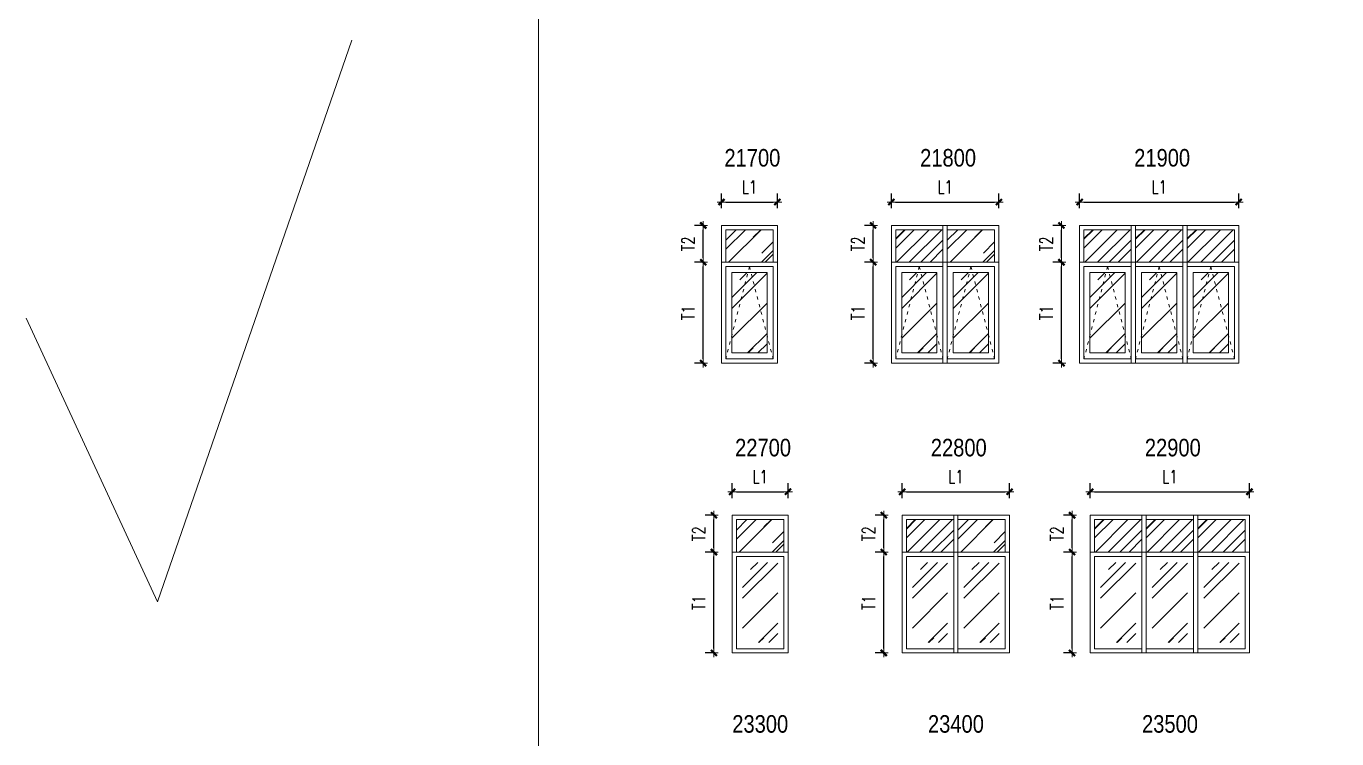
# Model space of a CAD drawing. Header units: centimetres. Extents: x 241563 to 294181, y -34797 to 61752.
# Drawn here: x 241776 to 257013, y 29897 to 38182 of the extents above; entities that cross this region are included whole.
import ezdxf

# ---------------------------------------------------------------- set-up
doc = ezdxf.new("R2010")
doc.units = ezdxf.units.CM
doc.header["$MEASUREMENT"] = 0
doc.linetypes.add('ACAD_ISO03W100', pattern=[30, 12, -18])
doc.layers.add('0.00', color=130, linetype='Continuous', lineweight=0)
doc.styles.add('ISO', font='ARIALN.TTF')
doc.styles.add('TEXT', font='simplex.shx', dxfattribs={"width": 0.75})
doc.dimstyles.new('D100B', dxfattribs={"dimscale": 100, "dimtxt": 1.5, "dimasz": 0.5, "dimexe": 1, "dimexo": 2, "dimgap": 1, "dimtad": 1, "dimdec": 0, "dimzin": 0, "dimdsep": 46, "dimtxsty": 'TEXT', "dimblk1": 'tick', "dimblk2": 'tick', "dimsah": 1, "dimcen": 0, "dimclre": 15, "dimadec": 0, "dimazin": 0, "dimtfac": 1, "dimtdec": 0, "dimtix": 1, "dimtmove": 2, "dimatfit": 3, "dimldrblk": 'tick', "dimfxl": 1, "dimtolj": 1, "dimtzin": 0, "dimarcsym": 0})

# ---------------------------------------------------------------- blocks, each defined once
blk = doc.blocks.new('tick')
for p, q in [((-1, 0), (1, 0)), ((0, 1), (0, -1))]:
    blk.add_line(p, q)
at = {"const_width": 0.5}
blk.add_lwpolyline([(-0.71, -0.71), (0.71, 0.71)], dxfattribs=at)
blk = doc.blocks.new('*D649')
at = {"layer": '0.00', "color": 15, "linetype": 'Continuous', "lineweight": -2, "ltscale": 2, "transparency": 16777216}
for p, q in [((249859, 36066), (249859, 36238)), ((250509, 36066), (250509, 36238))]:
    blk.add_line(p, q, dxfattribs=at)
at = {"layer": '0.00', "color": 0, "linetype": 'Continuous', "lineweight": -2, "ltscale": 2, "transparency": 16777216}
blk.add_line((249909, 36138), (250459, 36138), dxfattribs=at)
at = {"layer": 'Defpoints', "color": 0, "linetype": 'Continuous', "ltscale": 2, "transparency": 16777216}
for p in [(250509, 36138), (249859, 35866), (250509, 35866)]:
    blk.add_point(p, dxfattribs=at)
at = {"layer": '0.00', "color": 0, "linetype": 'Continuous', "lineweight": -2, "ltscale": 2, "transparency": 16777216, "xscale": 50, "yscale": 50, "zscale": 50, "rotation": 180}
blk.add_blockref('tick', (249859, 36138), dxfattribs=at)
at = {"layer": '0.00', "color": 0, "linetype": 'Continuous', "lineweight": -2, "ltscale": 2, "transparency": 16777216, "xscale": 50, "yscale": 50, "zscale": 50}
blk.add_blockref('tick', (250509, 36138), dxfattribs=at)
at = {"layer": '0.00', "color": 0, "linetype": 'Continuous', "ltscale": 2, "transparency": 16777216, "insert": (250184, 36313), "char_height": 150, "attachment_point": 5, "style": 'TEXT'}
blk.add_mtext('\\A1;L1', dxfattribs=at)
blk = doc.blocks.new('*D650')
at = {"layer": '0.00', "color": 15, "linetype": 'Continuous', "lineweight": -2, "ltscale": 2, "transparency": 16777216}
for p, q in [((251834, 36066), (251834, 36238)), ((253084, 36066), (253084, 36238))]:
    blk.add_line(p, q, dxfattribs=at)
at = {"layer": '0.00', "color": 0, "linetype": 'Continuous', "lineweight": -2, "ltscale": 2, "transparency": 16777216}
blk.add_line((251884, 36138), (253034, 36138), dxfattribs=at)
at = {"layer": 'Defpoints', "color": 0, "linetype": 'Continuous', "ltscale": 2, "transparency": 16777216}
for p in [(253084, 36138), (251834, 35866), (253084, 35866)]:
    blk.add_point(p, dxfattribs=at)
at = {"layer": '0.00', "color": 0, "linetype": 'Continuous', "lineweight": -2, "ltscale": 2, "transparency": 16777216, "xscale": 50, "yscale": 50, "zscale": 50, "rotation": 180}
blk.add_blockref('tick', (251834, 36138), dxfattribs=at)
at = {"layer": '0.00', "color": 0, "linetype": 'Continuous', "lineweight": -2, "ltscale": 2, "transparency": 16777216, "xscale": 50, "yscale": 50, "zscale": 50}
blk.add_blockref('tick', (253084, 36138), dxfattribs=at)
at = {"layer": '0.00', "color": 0, "linetype": 'Continuous', "ltscale": 2, "transparency": 16777216, "insert": (252459, 36313), "char_height": 150, "attachment_point": 5, "style": 'TEXT'}
blk.add_mtext('\\A1;L1', dxfattribs=at)
blk = doc.blocks.new('*D651')
at = {"layer": '0.00', "color": 15, "linetype": 'Continuous', "lineweight": -2, "ltscale": 2, "transparency": 16777216}
for p, q in [((254023, 36066), (254023, 36238)), ((255873, 36066), (255873, 36238))]:
    blk.add_line(p, q, dxfattribs=at)
at = {"layer": '0.00', "color": 0, "linetype": 'Continuous', "lineweight": -2, "ltscale": 2, "transparency": 16777216}
blk.add_line((254073, 36138), (255823, 36138), dxfattribs=at)
at = {"layer": 'Defpoints', "color": 0, "linetype": 'Continuous', "ltscale": 2, "transparency": 16777216}
for p in [(255873, 36138), (254023, 35866), (255873, 35866)]:
    blk.add_point(p, dxfattribs=at)
at = {"layer": '0.00', "color": 0, "linetype": 'Continuous', "lineweight": -2, "ltscale": 2, "transparency": 16777216, "xscale": 50, "yscale": 50, "zscale": 50, "rotation": 180}
blk.add_blockref('tick', (254023, 36138), dxfattribs=at)
at = {"layer": '0.00', "color": 0, "linetype": 'Continuous', "lineweight": -2, "ltscale": 2, "transparency": 16777216, "xscale": 50, "yscale": 50, "zscale": 50}
blk.add_blockref('tick', (255873, 36138), dxfattribs=at)
at = {"layer": '0.00', "color": 0, "linetype": 'Continuous', "ltscale": 2, "transparency": 16777216, "insert": (254948, 36313), "char_height": 150, "attachment_point": 5, "style": 'TEXT'}
blk.add_mtext('\\A1;L1', dxfattribs=at)
blk = doc.blocks.new('*D659')
at = {"layer": '0.00', "color": 15, "linetype": 'Continuous', "lineweight": -2, "ltscale": 2, "transparency": 16777216}
for p, q in [((249983, 32696), (249983, 32869)), ((250633, 32696), (250633, 32869))]:
    blk.add_line(p, q, dxfattribs=at)
at = {"layer": '0.00', "color": 0, "linetype": 'Continuous', "lineweight": -2, "ltscale": 2, "transparency": 16777216}
blk.add_line((250033, 32769), (250583, 32769), dxfattribs=at)
at = {"layer": 'Defpoints', "color": 0, "linetype": 'Continuous', "ltscale": 2, "transparency": 16777216}
for p in [(250633, 32769), (249983, 32496), (250633, 32496)]:
    blk.add_point(p, dxfattribs=at)
at = {"layer": '0.00', "color": 0, "linetype": 'Continuous', "lineweight": -2, "ltscale": 2, "transparency": 16777216, "xscale": 50, "yscale": 50, "zscale": 50, "rotation": 180}
blk.add_blockref('tick', (249983, 32769), dxfattribs=at)
at = {"layer": '0.00', "color": 0, "linetype": 'Continuous', "lineweight": -2, "ltscale": 2, "transparency": 16777216, "xscale": 50, "yscale": 50, "zscale": 50}
blk.add_blockref('tick', (250633, 32769), dxfattribs=at)
at = {"layer": '0.00', "color": 0, "linetype": 'Continuous', "ltscale": 2, "transparency": 16777216, "insert": (250308, 32944), "char_height": 150, "attachment_point": 5, "style": 'TEXT'}
blk.add_mtext('\\A1;L1', dxfattribs=at)
blk = doc.blocks.new('*D660')
at = {"layer": '0.00', "color": 15, "linetype": 'Continuous', "lineweight": -2, "ltscale": 2, "transparency": 16777216}
for p, q in [((251959, 32696), (251959, 32869)), ((253209, 32696), (253209, 32869))]:
    blk.add_line(p, q, dxfattribs=at)
at = {"layer": '0.00', "color": 0, "linetype": 'Continuous', "lineweight": -2, "ltscale": 2, "transparency": 16777216}
blk.add_line((252009, 32769), (253159, 32769), dxfattribs=at)
at = {"layer": 'Defpoints', "color": 0, "linetype": 'Continuous', "ltscale": 2, "transparency": 16777216}
for p in [(253209, 32769), (251959, 32496), (253209, 32496)]:
    blk.add_point(p, dxfattribs=at)
at = {"layer": '0.00', "color": 0, "linetype": 'Continuous', "lineweight": -2, "ltscale": 2, "transparency": 16777216, "xscale": 50, "yscale": 50, "zscale": 50, "rotation": 180}
blk.add_blockref('tick', (251959, 32769), dxfattribs=at)
at = {"layer": '0.00', "color": 0, "linetype": 'Continuous', "lineweight": -2, "ltscale": 2, "transparency": 16777216, "xscale": 50, "yscale": 50, "zscale": 50}
blk.add_blockref('tick', (253209, 32769), dxfattribs=at)
at = {"layer": '0.00', "color": 0, "linetype": 'Continuous', "ltscale": 2, "transparency": 16777216, "insert": (252584, 32944), "char_height": 150, "attachment_point": 5, "style": 'TEXT'}
blk.add_mtext('\\A1;L1', dxfattribs=at)
blk = doc.blocks.new('*D661')
at = {"layer": '0.00', "color": 15, "linetype": 'Continuous', "lineweight": -2, "ltscale": 2, "transparency": 16777216}
for p, q in [((254147, 32696), (254147, 32869)), ((255997, 32696), (255997, 32869))]:
    blk.add_line(p, q, dxfattribs=at)
at = {"layer": '0.00', "color": 0, "linetype": 'Continuous', "lineweight": -2, "ltscale": 2, "transparency": 16777216}
blk.add_line((254197, 32769), (255947, 32769), dxfattribs=at)
at = {"layer": 'Defpoints', "color": 0, "linetype": 'Continuous', "ltscale": 2, "transparency": 16777216}
for p in [(255997, 32769), (254147, 32496), (255997, 32496)]:
    blk.add_point(p, dxfattribs=at)
at = {"layer": '0.00', "color": 0, "linetype": 'Continuous', "lineweight": -2, "ltscale": 2, "transparency": 16777216, "xscale": 50, "yscale": 50, "zscale": 50, "rotation": 180}
blk.add_blockref('tick', (254147, 32769), dxfattribs=at)
at = {"layer": '0.00', "color": 0, "linetype": 'Continuous', "lineweight": -2, "ltscale": 2, "transparency": 16777216, "xscale": 50, "yscale": 50, "zscale": 50}
blk.add_blockref('tick', (255997, 32769), dxfattribs=at)
at = {"layer": '0.00', "color": 0, "linetype": 'Continuous', "ltscale": 2, "transparency": 16777216, "insert": (255072, 32944), "char_height": 150, "attachment_point": 5, "style": 'TEXT'}
blk.add_mtext('\\A1;L1', dxfattribs=at)
blk = doc.blocks.new('*D709')
at = {"layer": '0.00', "color": 15, "linetype": 'Continuous', "lineweight": -2, "ltscale": 2, "transparency": 16777216}
for p, q in [((249659, 35866), (249547, 35866)), ((249659, 35438), (249547, 35438))]:
    blk.add_line(p, q, dxfattribs=at)
at = {"layer": '0.00', "color": 0, "linetype": 'Continuous', "lineweight": -2, "ltscale": 2, "transparency": 16777216}
blk.add_line((249647, 35488), (249647, 35816), dxfattribs=at)
at = {"layer": 'Defpoints', "color": 0, "linetype": 'Continuous', "ltscale": 2, "transparency": 16777216}
for p in [(249647, 35866), (249859, 35866), (249859, 35438)]:
    blk.add_point(p, dxfattribs=at)
at = {"layer": '0.00', "color": 0, "linetype": 'Continuous', "lineweight": -2, "ltscale": 2, "transparency": 16777216, "xscale": 50, "yscale": 50, "zscale": 50}
for p, rotation in [((249647, 35866), 90), ((249647, 35438), 270)]:
    blk.add_blockref('tick', p, dxfattribs=dict(at, rotation=rotation))
at = {"layer": '0.00', "color": 0, "linetype": 'Continuous', "ltscale": 2, "transparency": 16777216, "insert": (249472, 35652), "char_height": 150, "attachment_point": 5, "rotation": 90, "style": 'TEXT'}
blk.add_mtext('\\A1;T2', dxfattribs=at)
blk = doc.blocks.new('*D710')
at = {"layer": '0.00', "color": 15, "linetype": 'Continuous', "lineweight": -2, "ltscale": 2, "transparency": 16777216}
for p, q in [((249659, 35438), (249547, 35438)), ((249659, 34264), (249547, 34264))]:
    blk.add_line(p, q, dxfattribs=at)
at = {"layer": '0.00', "color": 0, "linetype": 'Continuous', "lineweight": -2, "ltscale": 2, "transparency": 16777216}
blk.add_line((249647, 34314), (249647, 35388), dxfattribs=at)
at = {"layer": 'Defpoints', "color": 0, "linetype": 'Continuous', "ltscale": 2, "transparency": 16777216}
for p in [(249647, 35438), (249859, 35438), (249859, 34264)]:
    blk.add_point(p, dxfattribs=at)
at = {"layer": '0.00', "color": 0, "linetype": 'Continuous', "lineweight": -2, "ltscale": 2, "transparency": 16777216, "xscale": 50, "yscale": 50, "zscale": 50}
for p, rotation in [((249647, 35438), 90), ((249647, 34264), 270)]:
    blk.add_blockref('tick', p, dxfattribs=dict(at, rotation=rotation))
at = {"layer": '0.00', "color": 0, "linetype": 'Continuous', "ltscale": 2, "transparency": 16777216, "insert": (249472, 34851), "char_height": 150, "attachment_point": 5, "rotation": 90, "style": 'TEXT'}
blk.add_mtext('\\A1;T1', dxfattribs=at)
blk = doc.blocks.new('*D711')
at = {"layer": '0.00', "color": 15, "linetype": 'Continuous', "lineweight": -2, "ltscale": 2, "transparency": 16777216}
for p, q in [((251634, 35866), (251522, 35866)), ((251634, 35438), (251522, 35438))]:
    blk.add_line(p, q, dxfattribs=at)
at = {"layer": '0.00', "color": 0, "linetype": 'Continuous', "lineweight": -2, "ltscale": 2, "transparency": 16777216}
blk.add_line((251622, 35488), (251622, 35816), dxfattribs=at)
at = {"layer": 'Defpoints', "color": 0, "linetype": 'Continuous', "ltscale": 2, "transparency": 16777216}
for p in [(251622, 35866), (251834, 35866), (251834, 35438)]:
    blk.add_point(p, dxfattribs=at)
at = {"layer": '0.00', "color": 0, "linetype": 'Continuous', "lineweight": -2, "ltscale": 2, "transparency": 16777216, "xscale": 50, "yscale": 50, "zscale": 50}
for p, rotation in [((251622, 35866), 90), ((251622, 35438), 270)]:
    blk.add_blockref('tick', p, dxfattribs=dict(at, rotation=rotation))
at = {"layer": '0.00', "color": 0, "linetype": 'Continuous', "ltscale": 2, "transparency": 16777216, "insert": (251447, 35652), "char_height": 150, "attachment_point": 5, "rotation": 90, "style": 'TEXT'}
blk.add_mtext('\\A1;T2', dxfattribs=at)
blk = doc.blocks.new('*D712')
at = {"layer": '0.00', "color": 15, "linetype": 'Continuous', "lineweight": -2, "ltscale": 2, "transparency": 16777216}
for p, q in [((251634, 35438), (251522, 35438)), ((251634, 34264), (251522, 34264))]:
    blk.add_line(p, q, dxfattribs=at)
at = {"layer": '0.00', "color": 0, "linetype": 'Continuous', "lineweight": -2, "ltscale": 2, "transparency": 16777216}
blk.add_line((251622, 34314), (251622, 35388), dxfattribs=at)
at = {"layer": 'Defpoints', "color": 0, "linetype": 'Continuous', "ltscale": 2, "transparency": 16777216}
for p in [(251622, 35438), (251834, 35438), (251834, 34264)]:
    blk.add_point(p, dxfattribs=at)
at = {"layer": '0.00', "color": 0, "linetype": 'Continuous', "lineweight": -2, "ltscale": 2, "transparency": 16777216, "xscale": 50, "yscale": 50, "zscale": 50}
for p, rotation in [((251622, 35438), 90), ((251622, 34264), 270)]:
    blk.add_blockref('tick', p, dxfattribs=dict(at, rotation=rotation))
at = {"layer": '0.00', "color": 0, "linetype": 'Continuous', "ltscale": 2, "transparency": 16777216, "insert": (251447, 34851), "char_height": 150, "attachment_point": 5, "rotation": 90, "style": 'TEXT'}
blk.add_mtext('\\A1;T1', dxfattribs=at)
blk = doc.blocks.new('*D713')
at = {"layer": '0.00', "color": 15, "linetype": 'Continuous', "lineweight": -2, "ltscale": 2, "transparency": 16777216}
for p, q in [((253823, 35866), (253711, 35866)), ((253823, 35438), (253711, 35438))]:
    blk.add_line(p, q, dxfattribs=at)
at = {"layer": '0.00', "color": 0, "linetype": 'Continuous', "lineweight": -2, "ltscale": 2, "transparency": 16777216}
blk.add_line((253811, 35488), (253811, 35816), dxfattribs=at)
at = {"layer": 'Defpoints', "color": 0, "linetype": 'Continuous', "ltscale": 2, "transparency": 16777216}
for p in [(253811, 35866), (254023, 35866), (254023, 35438)]:
    blk.add_point(p, dxfattribs=at)
at = {"layer": '0.00', "color": 0, "linetype": 'Continuous', "lineweight": -2, "ltscale": 2, "transparency": 16777216, "xscale": 50, "yscale": 50, "zscale": 50}
for p, rotation in [((253811, 35866), 90), ((253811, 35438), 270)]:
    blk.add_blockref('tick', p, dxfattribs=dict(at, rotation=rotation))
at = {"layer": '0.00', "color": 0, "linetype": 'Continuous', "ltscale": 2, "transparency": 16777216, "insert": (253636, 35652), "char_height": 150, "attachment_point": 5, "rotation": 90, "style": 'TEXT'}
blk.add_mtext('\\A1;T2', dxfattribs=at)
blk = doc.blocks.new('*D714')
at = {"layer": '0.00', "color": 15, "linetype": 'Continuous', "lineweight": -2, "ltscale": 2, "transparency": 16777216}
for p, q in [((253823, 35438), (253711, 35438)), ((253823, 34264), (253711, 34264))]:
    blk.add_line(p, q, dxfattribs=at)
at = {"layer": '0.00', "color": 0, "linetype": 'Continuous', "lineweight": -2, "ltscale": 2, "transparency": 16777216}
blk.add_line((253811, 34314), (253811, 35388), dxfattribs=at)
at = {"layer": 'Defpoints', "color": 0, "linetype": 'Continuous', "ltscale": 2, "transparency": 16777216}
for p in [(253811, 35438), (254023, 35438), (254023, 34264)]:
    blk.add_point(p, dxfattribs=at)
at = {"layer": '0.00', "color": 0, "linetype": 'Continuous', "lineweight": -2, "ltscale": 2, "transparency": 16777216, "xscale": 50, "yscale": 50, "zscale": 50}
for p, rotation in [((253811, 35438), 90), ((253811, 34264), 270)]:
    blk.add_blockref('tick', p, dxfattribs=dict(at, rotation=rotation))
at = {"layer": '0.00', "color": 0, "linetype": 'Continuous', "ltscale": 2, "transparency": 16777216, "insert": (253636, 34851), "char_height": 150, "attachment_point": 5, "rotation": 90, "style": 'TEXT'}
blk.add_mtext('\\A1;T1', dxfattribs=at)
blk = doc.blocks.new('*D734')
at = {"layer": '0.00', "color": 15, "linetype": 'Continuous', "lineweight": -2, "ltscale": 2, "transparency": 16777216}
for p, q in [((249783, 32496), (249671, 32496)), ((249783, 32068), (249671, 32068))]:
    blk.add_line(p, q, dxfattribs=at)
at = {"layer": '0.00', "color": 0, "linetype": 'Continuous', "lineweight": -2, "ltscale": 2, "transparency": 16777216}
blk.add_line((249771, 32118), (249771, 32446), dxfattribs=at)
at = {"layer": 'Defpoints', "color": 0, "linetype": 'Continuous', "ltscale": 2, "transparency": 16777216}
for p in [(249771, 32496), (249983, 32496), (249983, 32068)]:
    blk.add_point(p, dxfattribs=at)
at = {"layer": '0.00', "color": 0, "linetype": 'Continuous', "lineweight": -2, "ltscale": 2, "transparency": 16777216, "xscale": 50, "yscale": 50, "zscale": 50}
for p, rotation in [((249771, 32496), 90), ((249771, 32068), 270)]:
    blk.add_blockref('tick', p, dxfattribs=dict(at, rotation=rotation))
at = {"layer": '0.00', "color": 0, "linetype": 'Continuous', "ltscale": 2, "transparency": 16777216, "insert": (249596, 32282), "char_height": 150, "attachment_point": 5, "rotation": 90, "style": 'TEXT'}
blk.add_mtext('\\A1;T2', dxfattribs=at)
blk = doc.blocks.new('*D735')
at = {"layer": '0.00', "color": 15, "linetype": 'Continuous', "lineweight": -2, "ltscale": 2, "transparency": 16777216}
for p, q in [((249783, 32068), (249671, 32068)), ((249783, 30895), (249671, 30895))]:
    blk.add_line(p, q, dxfattribs=at)
at = {"layer": '0.00', "color": 0, "linetype": 'Continuous', "lineweight": -2, "ltscale": 2, "transparency": 16777216}
blk.add_line((249771, 30945), (249771, 32018), dxfattribs=at)
at = {"layer": 'Defpoints', "color": 0, "linetype": 'Continuous', "ltscale": 2, "transparency": 16777216}
for p in [(249771, 32068), (249983, 32068), (249983, 30895)]:
    blk.add_point(p, dxfattribs=at)
at = {"layer": '0.00', "color": 0, "linetype": 'Continuous', "lineweight": -2, "ltscale": 2, "transparency": 16777216, "xscale": 50, "yscale": 50, "zscale": 50}
for p, rotation in [((249771, 32068), 90), ((249771, 30895), 270)]:
    blk.add_blockref('tick', p, dxfattribs=dict(at, rotation=rotation))
at = {"layer": '0.00', "color": 0, "linetype": 'Continuous', "ltscale": 2, "transparency": 16777216, "insert": (249596, 31481), "char_height": 150, "attachment_point": 5, "rotation": 90, "style": 'TEXT'}
blk.add_mtext('\\A1;T1', dxfattribs=at)
blk = doc.blocks.new('*D736')
at = {"layer": '0.00', "color": 15, "linetype": 'Continuous', "lineweight": -2, "ltscale": 2, "transparency": 16777216}
for p, q in [((251759, 32496), (251646, 32496)), ((251759, 32068), (251646, 32068))]:
    blk.add_line(p, q, dxfattribs=at)
at = {"layer": '0.00', "color": 0, "linetype": 'Continuous', "lineweight": -2, "ltscale": 2, "transparency": 16777216}
blk.add_line((251746, 32118), (251746, 32446), dxfattribs=at)
at = {"layer": 'Defpoints', "color": 0, "linetype": 'Continuous', "ltscale": 2, "transparency": 16777216}
for p in [(251746, 32496), (251959, 32496), (251959, 32068)]:
    blk.add_point(p, dxfattribs=at)
at = {"layer": '0.00', "color": 0, "linetype": 'Continuous', "lineweight": -2, "ltscale": 2, "transparency": 16777216, "xscale": 50, "yscale": 50, "zscale": 50}
for p, rotation in [((251746, 32496), 90), ((251746, 32068), 270)]:
    blk.add_blockref('tick', p, dxfattribs=dict(at, rotation=rotation))
at = {"layer": '0.00', "color": 0, "linetype": 'Continuous', "ltscale": 2, "transparency": 16777216, "insert": (251571, 32282), "char_height": 150, "attachment_point": 5, "rotation": 90, "style": 'TEXT'}
blk.add_mtext('\\A1;T2', dxfattribs=at)
blk = doc.blocks.new('*D737')
at = {"layer": '0.00', "color": 15, "linetype": 'Continuous', "lineweight": -2, "ltscale": 2, "transparency": 16777216}
for p, q in [((251759, 32068), (251646, 32068)), ((251759, 30895), (251646, 30895))]:
    blk.add_line(p, q, dxfattribs=at)
at = {"layer": '0.00', "color": 0, "linetype": 'Continuous', "lineweight": -2, "ltscale": 2, "transparency": 16777216}
blk.add_line((251746, 30945), (251746, 32018), dxfattribs=at)
at = {"layer": 'Defpoints', "color": 0, "linetype": 'Continuous', "ltscale": 2, "transparency": 16777216}
for p in [(251746, 32068), (251959, 32068), (251959, 30895)]:
    blk.add_point(p, dxfattribs=at)
at = {"layer": '0.00', "color": 0, "linetype": 'Continuous', "lineweight": -2, "ltscale": 2, "transparency": 16777216, "xscale": 50, "yscale": 50, "zscale": 50}
for p, rotation in [((251746, 32068), 90), ((251746, 30895), 270)]:
    blk.add_blockref('tick', p, dxfattribs=dict(at, rotation=rotation))
at = {"layer": '0.00', "color": 0, "linetype": 'Continuous', "ltscale": 2, "transparency": 16777216, "insert": (251571, 31481), "char_height": 150, "attachment_point": 5, "rotation": 90, "style": 'TEXT'}
blk.add_mtext('\\A1;T1', dxfattribs=at)
blk = doc.blocks.new('*D738')
at = {"layer": '0.00', "color": 15, "linetype": 'Continuous', "lineweight": -2, "ltscale": 2, "transparency": 16777216}
for p, q in [((253947, 32496), (253835, 32496)), ((253947, 32068), (253835, 32068))]:
    blk.add_line(p, q, dxfattribs=at)
at = {"layer": '0.00', "color": 0, "linetype": 'Continuous', "lineweight": -2, "ltscale": 2, "transparency": 16777216}
blk.add_line((253935, 32118), (253935, 32446), dxfattribs=at)
at = {"layer": 'Defpoints', "color": 0, "linetype": 'Continuous', "ltscale": 2, "transparency": 16777216}
for p in [(253935, 32496), (254147, 32496), (254147, 32068)]:
    blk.add_point(p, dxfattribs=at)
at = {"layer": '0.00', "color": 0, "linetype": 'Continuous', "lineweight": -2, "ltscale": 2, "transparency": 16777216, "xscale": 50, "yscale": 50, "zscale": 50}
for p, rotation in [((253935, 32496), 90), ((253935, 32068), 270)]:
    blk.add_blockref('tick', p, dxfattribs=dict(at, rotation=rotation))
at = {"layer": '0.00', "color": 0, "linetype": 'Continuous', "ltscale": 2, "transparency": 16777216, "insert": (253760, 32282), "char_height": 150, "attachment_point": 5, "rotation": 90, "style": 'TEXT'}
blk.add_mtext('\\A1;T2', dxfattribs=at)
blk = doc.blocks.new('*D739')
at = {"layer": '0.00', "color": 15, "linetype": 'Continuous', "lineweight": -2, "ltscale": 2, "transparency": 16777216}
for p, q in [((253947, 32068), (253835, 32068)), ((253947, 30895), (253835, 30895))]:
    blk.add_line(p, q, dxfattribs=at)
at = {"layer": '0.00', "color": 0, "linetype": 'Continuous', "lineweight": -2, "ltscale": 2, "transparency": 16777216}
blk.add_line((253935, 30945), (253935, 32018), dxfattribs=at)
at = {"layer": 'Defpoints', "color": 0, "linetype": 'Continuous', "ltscale": 2, "transparency": 16777216}
for p in [(253935, 32068), (254147, 32068), (254147, 30895)]:
    blk.add_point(p, dxfattribs=at)
at = {"layer": '0.00', "color": 0, "linetype": 'Continuous', "lineweight": -2, "ltscale": 2, "transparency": 16777216, "xscale": 50, "yscale": 50, "zscale": 50}
for p, rotation in [((253935, 32068), 90), ((253935, 30895), 270)]:
    blk.add_blockref('tick', p, dxfattribs=dict(at, rotation=rotation))
at = {"layer": '0.00', "color": 0, "linetype": 'Continuous', "ltscale": 2, "transparency": 16777216, "insert": (253760, 31481), "char_height": 150, "attachment_point": 5, "rotation": 90, "style": 'TEXT'}
blk.add_mtext('\\A1;T1', dxfattribs=at)

msp = doc.modelspace()

# ---------------------------------------------------------------- hatches: boundary and pattern name
at = {"layer": '0.00', "linetype": 'Continuous', "ltscale": 2}
h = msp.add_hatch(dxfattribs=at)
h.set_pattern_fill('AR-RROOF', color=4, scale=300, angle=45)
h.set_pattern_definition([(45, (-52630.73, 3121.94), (254.55844, 678.8225), [4500, -600, 1500, -300]), (45, (-52454.66, 3510.14), (-494.26764, 70.00357), [900, -99, 1800, -225]), (45, (-52704.97, 3408.31), (960.95812, 1245.21504), [2400, -420, 1200, -300])])
h.paths.add_polyline_path([(250459.2, 35816.1), (249909.2, 35816.1), (249909.2, 35437.8), (250459.2, 35437.8)])
h = msp.add_hatch(dxfattribs=at)
h.set_pattern_fill('AR-RROOF', color=4, scale=300, angle=45)
h.set_pattern_definition([(45, (-50105.56, 3121.94), (254.55844, 678.8225), [4500, -600, 1500, -300]), (45, (-49929.5, 3510.14), (-494.26764, 70.00357), [900, -99, 1800, -225]), (45, (-50179.8, 3408.31), (960.95812, 1245.21504), [2400, -420, 1200, -300])])
h.paths.add_polyline_path([(251884.4, 35816.1), (252434.4, 35816.1), (252434.4, 35437.8), (251884.4, 35437.8)])
h = msp.add_hatch(dxfattribs=at)
h.set_pattern_fill('AR-RROOF', color=4, scale=300, angle=45)
h.set_pattern_definition([(45, (-50055.56, 3121.94), (254.55844, 678.8225), [4500, -600, 1500, -300]), (45, (-49879.5, 3510.14), (-494.26764, 70.00357), [900, -99, 1800, -225]), (45, (-50129.8, 3408.31), (960.95812, 1245.21504), [2400, -420, 1200, -300])])
h.paths.add_polyline_path([(253034.4, 35816.1), (252484.4, 35816.1), (252484.4, 35437.8), (253034.4, 35437.8)])
h = msp.add_hatch(dxfattribs=at)
h.set_pattern_fill('AR-RROOF', color=4, scale=300, angle=45)
h.set_pattern_definition([(45, (-47916.93, 3121.94), (254.55844, 678.8225), [4500, -600, 1500, -300]), (45, (-47740.86, 3510.14), (-494.26764, 70.00357), [900, -99, 1800, -225]), (45, (-47991.17, 3408.31), (960.95812, 1245.21504), [2400, -420, 1200, -300])])
h.paths.add_polyline_path([(254073, 35816.1), (254623, 35816.1), (254623, 35437.8), (254073, 35437.8)])
h = msp.add_hatch(dxfattribs=at)
h.set_pattern_fill('AR-RROOF', color=4, scale=300, angle=45)
h.set_pattern_definition([(45, (-47316.93, 3121.94), (254.55844, 678.8225), [4500, -600, 1500, -300]), (45, (-47140.86, 3510.14), (-494.26764, 70.00357), [900, -99, 1800, -225]), (45, (-47391.17, 3408.31), (960.95812, 1245.21504), [2400, -420, 1200, -300])])
h.paths.add_polyline_path([(254673, 35816.1), (255223, 35816.1), (255223, 35437.8), (254673, 35437.8)])
h = msp.add_hatch(dxfattribs=at)
h.set_pattern_fill('AR-RROOF', color=4, scale=300, angle=45)
h.set_pattern_definition([(45, (-46716.93, 3121.94), (254.55844, 678.8225), [4500, -600, 1500, -300]), (45, (-46540.86, 3510.14), (-494.26764, 70.00357), [900, -99, 1800, -225]), (45, (-46791.17, 3408.31), (960.95812, 1245.21504), [2400, -420, 1200, -300])])
h.paths.add_polyline_path([(255273, 35816.1), (255823, 35816.1), (255823, 35437.8), (255273, 35437.8)])
h = msp.add_hatch(dxfattribs=at)
h.set_pattern_fill('AR-RROOF', color=4, scale=500, angle=45)
h.set_pattern_definition([(45, (-5322.03, 16479.8), (424.2641, 1131.37085), [7500, -1000, 2500, -500]), (45, (-5028.6, 17126.8), (-823.7794, 116.6726), [1500, -165, 3000, -375]), (45, (-5445.77, 16957.1), (1601.59686, 2075.3584), [4000, -700, 2000, -500])])
h.paths.add_polyline_path([(250389.2, 35317.8), (249979.2, 35317.8), (249979.2, 34384.4), (250389.2, 34384.4)])
h = msp.add_hatch(dxfattribs=at)
h.set_pattern_fill('AR-RROOF', color=4, scale=500, angle=45)
h.set_pattern_definition([(45, (-3346.86, 16479.8), (424.2641, 1131.37085), [7500, -1000, 2500, -500]), (45, (-3053.4, 17126.8), (-823.7794, 116.6726), [1500, -165, 3000, -375]), (45, (-3470.6, 16957.1), (1601.59686, 2075.3584), [4000, -700, 2000, -500])])
h.paths.add_polyline_path([(252364.4, 35317.8), (251954.4, 35317.8), (251954.4, 34384.4), (252364.4, 34384.4)])
h = msp.add_hatch(dxfattribs=at)
h.set_pattern_fill('AR-RROOF', color=4, scale=500, angle=45)
h.set_pattern_definition([(45, (-2746.86, 16479.8), (424.2641, 1131.37085), [7500, -1000, 2500, -500]), (45, (-2453.4, 17126.8), (-823.7794, 116.6726), [1500, -165, 3000, -375]), (45, (-2870.6, 16957.1), (1601.59686, 2075.3584), [4000, -700, 2000, -500])])
h.paths.add_polyline_path([(252964.4, 35317.8), (252554.4, 35317.8), (252554.4, 34384.4), (252964.4, 34384.4)])
h = msp.add_hatch(dxfattribs=at)
h.set_pattern_fill('AR-RROOF', color=4, scale=500, angle=45)
h.set_pattern_definition([(45, (-1158.23, 16479.8), (424.2641, 1131.37085), [7500, -1000, 2500, -500]), (45, (-864.8, 17126.8), (-823.7794, 116.6726), [1500, -165, 3000, -375]), (45, (-1281.97, 16957.1), (1601.59686, 2075.3584), [4000, -700, 2000, -500])])
h.paths.add_polyline_path([(254553, 35317.8), (254143, 35317.8), (254143, 34384.4), (254553, 34384.4)])
h = msp.add_hatch(dxfattribs=at)
h.set_pattern_fill('AR-RROOF', color=4, scale=500, angle=45)
h.set_pattern_definition([(45, (-558.23, 16479.8), (424.2641, 1131.37085), [7500, -1000, 2500, -500]), (45, (-264.8, 17126.8), (-823.7794, 116.6726), [1500, -165, 3000, -375]), (45, (-681.97, 16957.1), (1601.59686, 2075.3584), [4000, -700, 2000, -500])])
h.paths.add_polyline_path([(255153, 35317.8), (254743, 35317.8), (254743, 34384.4), (255153, 34384.4)])
h = msp.add_hatch(dxfattribs=at)
h.set_pattern_fill('AR-RROOF', color=4, scale=500, angle=45)
h.set_pattern_definition([(45, (41.77, 16479.8), (424.2641, 1131.37085), [7500, -1000, 2500, -500]), (45, (335.2, 17126.8), (-823.7794, 116.6726), [1500, -165, 3000, -375]), (45, (-81.97, 16957.1), (1601.59686, 2075.3584), [4000, -700, 2000, -500])])
h.paths.add_polyline_path([(255753, 35317.8), (255343, 35317.8), (255343, 34384.4), (255753, 34384.4)])
h = msp.add_hatch(dxfattribs=at)
h.set_pattern_fill('AR-RROOF', color=4, scale=300, angle=45)
h.set_pattern_definition([(45, (-52506.48, -247.86), (254.55844, 678.8225), [4500, -600, 1500, -300]), (45, (-52330.4, 140.34), (-494.26764, 70.00357), [900, -99, 1800, -225]), (45, (-52580.73, 38.52), (960.95812, 1245.21504), [2400, -420, 1200, -300])])
h.paths.add_polyline_path([(250583.4, 32446.4), (250033.4, 32446.4), (250033.4, 32068.1), (250583.4, 32068.1)])
h = msp.add_hatch(dxfattribs=at)
h.set_pattern_fill('AR-RROOF', color=4, scale=300, angle=45)
h.set_pattern_definition([(45, (-49981.32, -247.86), (254.55844, 678.8225), [4500, -600, 1500, -300]), (45, (-49805.25, 140.34), (-494.26764, 70.00357), [900, -99, 1800, -225]), (45, (-50055.56, 38.52), (960.95812, 1245.21504), [2400, -420, 1200, -300])])
h.paths.add_polyline_path([(252008.6, 32446.4), (252558.6, 32446.4), (252558.6, 32068.1), (252008.6, 32068.1)])
h = msp.add_hatch(dxfattribs=at)
h.set_pattern_fill('AR-RROOF', color=4, scale=300, angle=45)
h.set_pattern_definition([(45, (-49931.32, -247.86), (254.55844, 678.8225), [4500, -600, 1500, -300]), (45, (-49755.25, 140.34), (-494.26764, 70.00357), [900, -99, 1800, -225]), (45, (-50005.56, 38.52), (960.95812, 1245.21504), [2400, -420, 1200, -300])])
h.paths.add_polyline_path([(253158.6, 32446.4), (252608.6, 32446.4), (252608.6, 32068.1), (253158.6, 32068.1)])
h = msp.add_hatch(dxfattribs=at)
h.set_pattern_fill('AR-RROOF', color=4, scale=300, angle=45)
h.set_pattern_definition([(45, (-47792.68, -247.86), (254.55844, 678.8225), [4500, -600, 1500, -300]), (45, (-47616.6, 140.34), (-494.26764, 70.00357), [900, -99, 1800, -225]), (45, (-47866.93, 38.52), (960.95812, 1245.21504), [2400, -420, 1200, -300])])
h.paths.add_polyline_path([(254197.2, 32446.4), (254747.2, 32446.4), (254747.2, 32068.1), (254197.2, 32068.1)])
h = msp.add_hatch(dxfattribs=at)
h.set_pattern_fill('AR-RROOF', color=4, scale=300, angle=45)
h.set_pattern_definition([(45, (-47192.68, -247.86), (254.55844, 678.8225), [4500, -600, 1500, -300]), (45, (-47016.6, 140.34), (-494.26764, 70.00357), [900, -99, 1800, -225]), (45, (-47266.93, 38.52), (960.95812, 1245.21504), [2400, -420, 1200, -300])])
h.paths.add_polyline_path([(254797.2, 32446.4), (255347.2, 32446.4), (255347.2, 32068.1), (254797.2, 32068.1)])
h = msp.add_hatch(dxfattribs=at)
h.set_pattern_fill('AR-RROOF', color=4, scale=300, angle=45)
h.set_pattern_definition([(45, (-46592.68, -247.86), (254.55844, 678.8225), [4500, -600, 1500, -300]), (45, (-46416.6, 140.34), (-494.26764, 70.00357), [900, -99, 1800, -225]), (45, (-46666.93, 38.52), (960.95812, 1245.21504), [2400, -420, 1200, -300])])
h.paths.add_polyline_path([(255397.2, 32446.4), (255947.2, 32446.4), (255947.2, 32068.1), (255397.2, 32068.1)])
h = msp.add_hatch(dxfattribs=at)
h.set_pattern_fill('AR-RROOF', color=4, scale=500, angle=45)
h.set_pattern_definition([(45, (-5197.8, 13110), (424.2641, 1131.37085), [7500, -1000, 2500, -500]), (45, (-4904.34, 13757), (-823.7794, 116.6726), [1500, -165, 3000, -375]), (45, (-5321.53, 13587.3), (1601.59686, 2075.3584), [4000, -700, 2000, -500])])
h.paths.add_polyline_path([(250513.4, 31948.1), (250103.4, 31948.1), (250103.4, 31014.6), (250513.4, 31014.6)])
h = msp.add_hatch(dxfattribs=at)
h.set_pattern_fill('AR-RROOF', color=4, scale=500, angle=45)
h.set_pattern_definition([(45, (-3222.6, 13110), (424.2641, 1131.37085), [7500, -1000, 2500, -500]), (45, (-2929.2, 13757), (-823.7794, 116.6726), [1500, -165, 3000, -375]), (45, (-3346.36, 13587.3), (1601.59686, 2075.3584), [4000, -700, 2000, -500])])
h.paths.add_polyline_path([(252488.6, 31948.1), (252078.6, 31948.1), (252078.6, 31014.6), (252488.6, 31014.6)])
h = msp.add_hatch(dxfattribs=at)
h.set_pattern_fill('AR-RROOF', color=4, scale=500, angle=45)
h.set_pattern_definition([(45, (-2622.6, 13110), (424.2641, 1131.37085), [7500, -1000, 2500, -500]), (45, (-2329.2, 13757), (-823.7794, 116.6726), [1500, -165, 3000, -375]), (45, (-2746.36, 13587.3), (1601.59686, 2075.3584), [4000, -700, 2000, -500])])
h.paths.add_polyline_path([(253088.6, 31948.1), (252678.6, 31948.1), (252678.6, 31014.6), (253088.6, 31014.6)])
h = msp.add_hatch(dxfattribs=at)
h.set_pattern_fill('AR-RROOF', color=4, scale=500, angle=45)
h.set_pattern_definition([(45, (-1034, 13110), (424.2641, 1131.37085), [7500, -1000, 2500, -500]), (45, (-740.54, 13757), (-823.7794, 116.6726), [1500, -165, 3000, -375]), (45, (-1157.73, 13587.3), (1601.59686, 2075.3584), [4000, -700, 2000, -500])])
h.paths.add_polyline_path([(254677.2, 31948.1), (254267.2, 31948.1), (254267.2, 31014.6), (254677.2, 31014.6)])
h = msp.add_hatch(dxfattribs=at)
h.set_pattern_fill('AR-RROOF', color=4, scale=500, angle=45)
h.set_pattern_definition([(45, (-434, 13110), (424.2641, 1131.37085), [7500, -1000, 2500, -500]), (45, (-140.54, 13757), (-823.7794, 116.6726), [1500, -165, 3000, -375]), (45, (-557.73, 13587.3), (1601.59686, 2075.3584), [4000, -700, 2000, -500])])
h.paths.add_polyline_path([(255277.2, 31948.1), (254867.2, 31948.1), (254867.2, 31014.6), (255277.2, 31014.6)])
h = msp.add_hatch(dxfattribs=at)
h.set_pattern_fill('AR-RROOF', color=4, scale=500, angle=45)
h.set_pattern_definition([(45, (166, 13110), (424.2641, 1131.37085), [7500, -1000, 2500, -500]), (45, (459.46, 13757), (-823.7794, 116.6726), [1500, -165, 3000, -375]), (45, (42.27, 13587.3), (1601.59686, 2075.3584), [4000, -700, 2000, -500])])
h.paths.add_polyline_path([(255877.2, 31948.1), (255467.2, 31948.1), (255467.2, 31014.6), (255877.2, 31014.6)])

# ---------------------------------------------------------------- linework, layer by layer
at = {"layer": '0.00', "color": 40, "linetype": 'Continuous', "ltscale": 2, "true_color": 0xf8d731}
for p, q in [((249909.2, 35437.8), (250509.2, 35437.8)), ((251884.4, 35437.8), (252484.4, 35437.8)), ((252484.4, 35437.8), (253084.4, 35437.8)), ((254073, 35437.8), (254673, 35437.8)), ((254673, 35437.8), (255273, 35437.8)), ((255273, 35437.8), (255873, 35437.8)), ((250033.4, 32068.1), (250633.4, 32068.1)), ((252008.6, 32068.1), (252608.6, 32068.1)), ((252608.6, 32068.1), (253208.6, 32068.1)), ((254197.2, 32068.1), (254797.2, 32068.1)), ((254797.2, 32068.1), (255397.2, 32068.1)), ((255397.2, 32068.1), (255997.2, 32068.1))]:
    msp.add_line(p, q, dxfattribs=at)
at = {"layer": '0.00', "color": 6, "linetype": 'Continuous', "ltscale": 2}
msp.add_lwpolyline([(247733.3, 45822.8), (274707.4, 45822.8), (274707.4, 23609.2), (247733.3, 23609.2)], close=True, dxfattribs=at)
at = {"layer": '0.00', "color": 40, "linetype": 'Continuous', "ltscale": 2, "true_color": 0xf8d731}
msp.add_lwpolyline([(241775.9, 34785.8), (243302, 31490.9), (245560.6, 38019.7)], dxfattribs=at)
at = {"layer": '0.00', "color": 40, "linetype": 'Continuous', "ltscale": 0.5, "true_color": 0xf8d731}
for points in [[(250509.2, 35437.8), (249859.2, 35437.8), (249859.2, 35866.1), (250509.2, 35866.1)], [(250459.2, 35437.8), (249909.2, 35437.8), (249909.2, 35816.1), (250459.2, 35816.1)], [(251834.4, 35437.8), (252484.4, 35437.8), (252484.4, 35866.1), (251834.4, 35866.1)], [(251884.4, 35437.8), (252434.4, 35437.8), (252434.4, 35816.1), (251884.4, 35816.1)], [(253084.4, 35437.8), (252434.4, 35437.8), (252434.4, 35866.1), (253084.4, 35866.1)], [(253034.4, 35437.8), (252484.4, 35437.8), (252484.4, 35816.1), (253034.4, 35816.1)], [(254023, 35437.8), (254673, 35437.8), (254673, 35866.1), (254023, 35866.1)], [(254073, 35437.8), (254623, 35437.8), (254623, 35816.1), (254073, 35816.1)], [(254623, 35437.8), (255273, 35437.8), (255273, 35866.1), (254623, 35866.1)], [(254673, 35437.8), (255223, 35437.8), (255223, 35816.1), (254673, 35816.1)], [(255223, 35437.8), (255873, 35437.8), (255873, 35866.1), (255223, 35866.1)], [(255273, 35437.8), (255823, 35437.8), (255823, 35816.1), (255273, 35816.1)], [(250633.4, 32068.1), (249983.4, 32068.1), (249983.4, 32496.4), (250633.4, 32496.4)], [(251958.6, 32068.1), (252608.6, 32068.1), (252608.6, 32496.4), (251958.6, 32496.4)], [(253208.6, 32068.1), (252558.6, 32068.1), (252558.6, 32496.4), (253208.6, 32496.4)], [(254147.2, 32068.1), (254797.2, 32068.1), (254797.2, 32496.4), (254147.2, 32496.4)], [(254747.2, 32068.1), (255397.2, 32068.1), (255397.2, 32496.4), (254747.2, 32496.4)], [(255347.2, 32068.1), (255997.2, 32068.1), (255997.2, 32496.4), (255347.2, 32496.4)], [(250583.4, 32068.1), (250033.4, 32068.1), (250033.4, 32446.4), (250583.4, 32446.4)], [(252008.6, 32068.1), (252558.6, 32068.1), (252558.6, 32446.4), (252008.6, 32446.4)], [(253158.6, 32068.1), (252608.6, 32068.1), (252608.6, 32446.4), (253158.6, 32446.4)], [(254197.2, 32068.1), (254747.2, 32068.1), (254747.2, 32446.4), (254197.2, 32446.4)], [(254797.2, 32068.1), (255347.2, 32068.1), (255347.2, 32446.4), (254797.2, 32446.4)], [(255397.2, 32068.1), (255947.2, 32068.1), (255947.2, 32446.4), (255397.2, 32446.4)]]:
    msp.add_lwpolyline(points, close=True, dxfattribs=at)
at = {"layer": '0.00', "color": 40, "linetype": 'Continuous', "ltscale": 2, "true_color": 0xf8d731}
for points in [[(250509.2, 35437.8), (249859.2, 35437.8), (249859.2, 34264.4), (250509.2, 34264.4)], [(250459.2, 35387.8), (249909.2, 35387.8), (249909.2, 34314.4), (250459.2, 34314.4)], [(252484.4, 35437.8), (251834.4, 35437.8), (251834.4, 34264.4), (252484.4, 34264.4)], [(252434.4, 35387.8), (251884.4, 35387.8), (251884.4, 34314.4), (252434.4, 34314.4)], [(253084.4, 35437.8), (252434.4, 35437.8), (252434.4, 34264.4), (253084.4, 34264.4)], [(253034.4, 35387.8), (252484.4, 35387.8), (252484.4, 34314.4), (253034.4, 34314.4)], [(254673, 35437.8), (254023, 35437.8), (254023, 34264.4), (254673, 34264.4)], [(254623, 35387.8), (254073, 35387.8), (254073, 34314.4), (254623, 34314.4)], [(255273, 35437.8), (254623, 35437.8), (254623, 34264.4), (255273, 34264.4)], [(255223, 35387.8), (254673, 35387.8), (254673, 34314.4), (255223, 34314.4)], [(255873, 35437.8), (255223, 35437.8), (255223, 34264.4), (255873, 34264.4)], [(255823, 35387.8), (255273, 35387.8), (255273, 34314.4), (255823, 34314.4)], [(250389.2, 35317.8), (249979.2, 35317.8), (249979.2, 34384.4), (250389.2, 34384.4)], [(252364.4, 35317.8), (251954.4, 35317.8), (251954.4, 34384.4), (252364.4, 34384.4)], [(252964.4, 35317.8), (252554.4, 35317.8), (252554.4, 34384.4), (252964.4, 34384.4)], [(254553, 35317.8), (254143, 35317.8), (254143, 34384.4), (254553, 34384.4)], [(255153, 35317.8), (254743, 35317.8), (254743, 34384.4), (255153, 34384.4)], [(255753, 35317.8), (255343, 35317.8), (255343, 34384.4), (255753, 34384.4)], [(250633.4, 32068.1), (249983.4, 32068.1), (249983.4, 30894.6), (250633.4, 30894.6)], [(250583.4, 32018.1), (250033.4, 32018.1), (250033.4, 30944.6), (250583.4, 30944.6)], [(252608.6, 32068.1), (251958.6, 32068.1), (251958.6, 30894.6), (252608.6, 30894.6)], [(252558.6, 32018.1), (252008.6, 32018.1), (252008.6, 30944.6), (252558.6, 30944.6)], [(253208.6, 32068.1), (252558.6, 32068.1), (252558.6, 30894.6), (253208.6, 30894.6)], [(253158.6, 32018.1), (252608.6, 32018.1), (252608.6, 30944.6), (253158.6, 30944.6)], [(254797.2, 32068.1), (254147.2, 32068.1), (254147.2, 30894.6), (254797.2, 30894.6)], [(254747.2, 32018.1), (254197.2, 32018.1), (254197.2, 30944.6), (254747.2, 30944.6)], [(255397.2, 32068.1), (254747.2, 32068.1), (254747.2, 30894.6), (255397.2, 30894.6)], [(255347.2, 32018.1), (254797.2, 32018.1), (254797.2, 30944.6), (255347.2, 30944.6)], [(255997.2, 32068.1), (255347.2, 32068.1), (255347.2, 30894.6), (255997.2, 30894.6)], [(255947.2, 32018.1), (255397.2, 32018.1), (255397.2, 30944.6), (255947.2, 30944.6)]]:
    msp.add_lwpolyline(points, close=True, dxfattribs=at)
at = {"layer": '0.00', "color": 40, "linetype": 'ACAD_ISO03W100', "ltscale": 3, "true_color": 0xf8d731}
for points in [[(250184.2, 35387.8), (249909.2, 34314.4)], [(250184.2, 35387.8), (250459.2, 34314.4)], [(252159.4, 35387.8), (251884.4, 34314.4)], [(252159.4, 35387.8), (252434.4, 34314.4)], [(252759.4, 35387.8), (252484.4, 34314.4)], [(252759.4, 35387.8), (253034.4, 34314.4)], [(254348, 35387.8), (254073, 34314.4)], [(254348, 35387.8), (254623, 34314.4)], [(254948, 35387.8), (254673, 34314.4)], [(254948, 35387.8), (255223, 34314.4)], [(255548, 35387.8), (255273, 34314.4)], [(255548, 35387.8), (255823, 34314.4)]]:
    msp.add_lwpolyline(points, dxfattribs=at)

# ---------------------------------------------------------------- texts
at = {"layer": '0.00', "color": 40, "linetype": 'Continuous', "true_color": 0xf8d731, "char_height": 204.1, "width": 604.134, "attachment_point": 1, "style": 'ISO'}
for s, insert in [('21700', (249893.5, 36754.4)), ('21800', (252168.7, 36754.4)), ('21900', (254657.3, 36754.4)), ('22700', (250017.7, 33384.6)), ('22800', (252292.9, 33384.6)), ('22900', (254781.5, 33384.6)), ('23300', (249984.7, 30171.6)), ('23400', (252259.9, 30171.6)), ('23500', (254748.5, 30171.6))]:
    msp.add_mtext(s, dxfattribs=dict(at, insert=insert))

# ---------------------------------------------------------------- dimensions: what is measured, and where the dimension line sits
at = {"layer": '0.00', "color": 6, "linetype": 'Continuous', "ltscale": 2}
for base, p1, p2, picture, middle in [((250509.2, 36138.3), (249859.2, 35866.1), (250509.2, 35866.1), '*D649', (250184.2, 36313.3)), ((253084.4, 36138.3), (251834.4, 35866.1), (253084.4, 35866.1), '*D650', (252459.4, 36313.3)), ((255873, 36138.3), (254023, 35866.1), (255873, 35866.1), '*D651', (254948, 36313.3)), ((250633.4, 32768.5), (249983.4, 32496.4), (250633.4, 32496.4), '*D659', (250308.4, 32943.5)), ((253208.6, 32768.5), (251958.6, 32496.4), (253208.6, 32496.4), '*D660', (252583.6, 32943.5)), ((255997.2, 32768.5), (254147.2, 32496.4), (255997.2, 32496.4), '*D661', (255072.2, 32943.5))]:
    dim = msp.add_linear_dim(base=base, p1=p1, p2=p2, text='L1', dimstyle='D100B', dxfattribs=at)
    dim.commit()
    dim.dimension.update_dxf_attribs({"geometry": picture, "text_midpoint": middle})
for base, p1, p2, text, picture, middle in [((249646.8, 35866.1), (249859.2, 35437.8), (249859.2, 35866.1), 'T2', '*D709', (249471.8, 35652)), ((251622, 35866.1), (251834.4, 35437.8), (251834.4, 35866.1), 'T2', '*D711', (251447, 35652)), ((253810.6, 35866.1), (254023, 35437.8), (254023, 35866.1), 'T2', '*D713', (253635.6, 35652)), ((249646.8, 35437.8), (249859.2, 34264.4), (249859.2, 35437.8), 'T1', '*D710', (249471.8, 34851.1)), ((251622, 35437.8), (251834.4, 34264.4), (251834.4, 35437.8), 'T1', '*D712', (251447, 34851.1)), ((253810.6, 35437.8), (254023, 34264.4), (254023, 35437.8), 'T1', '*D714', (253635.6, 34851.1)), ((249771.1, 32496.4), (249983.4, 32068.1), (249983.4, 32496.4), 'T2', '*D734', (249596.1, 32282.2)), ((251746.2, 32496.4), (251958.6, 32068.1), (251958.6, 32496.4), 'T2', '*D736', (251571.2, 32282.2)), ((253934.9, 32496.4), (254147.2, 32068.1), (254147.2, 32496.4), 'T2', '*D738', (253759.9, 32282.2)), ((249771.1, 32068.1), (249983.4, 30894.6), (249983.4, 32068.1), 'T1', '*D735', (249596.1, 31481.4)), ((251746.2, 32068.1), (251958.6, 30894.6), (251958.6, 32068.1), 'T1', '*D737', (251571.2, 31481.4)), ((253934.9, 32068.1), (254147.2, 30894.6), (254147.2, 32068.1), 'T1', '*D739', (253759.9, 31481.4))]:
    dim = msp.add_linear_dim(base=base, p1=p1, p2=p2, angle=90, text=text, dimstyle='D100B', dxfattribs=at)
    dim.commit()
    dim.dimension.update_dxf_attribs({"geometry": picture, "text_midpoint": middle})

doc.saveas('drawing.dxf')
